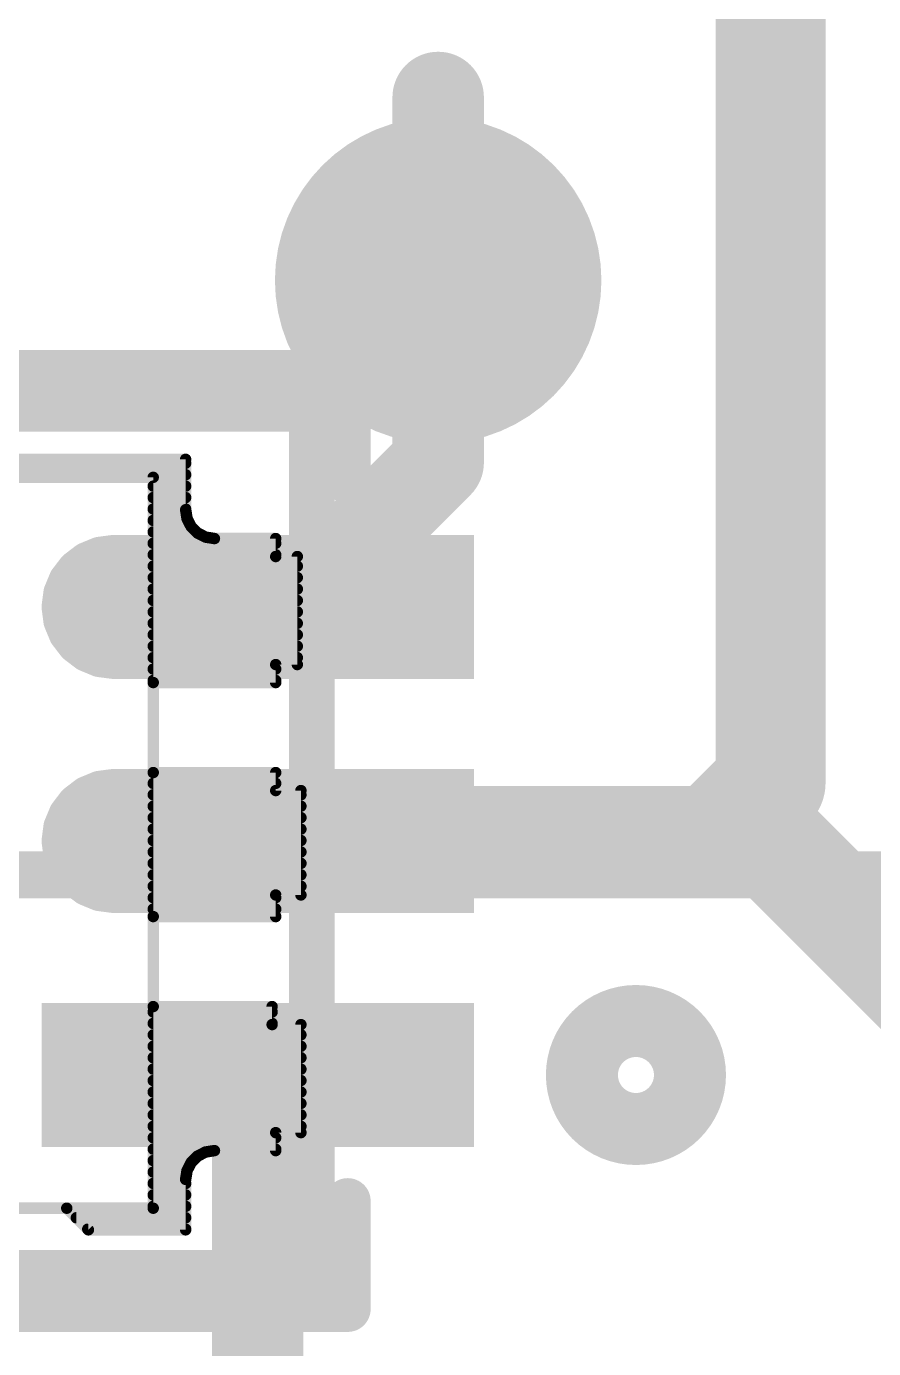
# Model space of a CAD drawing. Extents: x -9.6 to 36.9, y -15 to 36.6.
# Drawn here: x 10.668 to 13.02, y 8.59 to 12.262 of the extents above; entities that cross this region are included whole.
import ezdxf

# ---------------------------------------------------------------- set-up
doc = ezdxf.new("R2010")
doc.units = 0
for name, color, linetype in [('1', 12, 'CONTINUOUS'), ('16', 132, 'CONTINUOUS'), ('18', 110, 'CONTINUOUS'), ('21', 53, 'CONTINUOUS'), ('51', 53, 'CONTINUOUS')]:
    doc.layers.add(name, color=color, linetype=linetype)

# ---------------------------------------------------------------- blocks, each defined once
blk = doc.blocks.new('RECT')
blk.add_solid([(-0.5, -0.5), (0.5, -0.5), (-0.5, 0.5), (0.5, 0.5)])
blk = doc.blocks.new('ROUNDV')
at = {"const_width": 0.5}
blk.add_lwpolyline([(0, -0.25, 1), (0, 0.25, 1), (0, -0.25)], format="xyb", dxfattribs=at)

msp = doc.modelspace()

# ---------------------------------------------------------------- linework, layer by layer
at = {"layer": '1'}
for points, const_width in [([(12.734, 12.9), (12.734, 10.161)], 0.3048), ([(11.811, 11.051), (11.811, 11.557)], 0.254), ([(11.41, 10.65), (11.811, 11.051)], 0.254), ([(10.835, 10.7799), (10.8712, 10.7949)], 0.1), ([(10.8712, 10.7949), (10.91, 10.8)], 0.1), ([(10.91, 10.8), (11.86, 10.8)], 0.1), ([(11.86, 10.8), (11.86, 10.5)], 0.1), ([(10.7801, 10.725), (10.8039, 10.7561)], 0.1), ([(10.8039, 10.7561), (10.835, 10.7799)], 0.1), ([(10.7651, 10.6888), (10.7801, 10.725)], 0.1), ([(10.76, 10.65), (10.7651, 10.6888)], 0.1), ([(10.7697, 10.7), (11.86, 10.7)], 0.1), ([(10.7651, 10.6112), (10.76, 10.65)], 0.1), ([(10.7801, 10.575), (10.7651, 10.6112)], 0.1), ([(10.7697, 10.6), (11.86, 10.6)], 0.1), ([(10.8039, 10.5439), (10.7801, 10.575)], 0.1), ([(10.835, 10.5201), (10.8039, 10.5439)], 0.1), ([(10.8712, 10.5051), (10.835, 10.5201)], 0.1), ([(10.91, 10.5), (10.8712, 10.5051)], 0.1), ([(11.86, 10.5), (10.91, 10.5)], 0.1), ([(10.91, 10.5), (11.86, 10.5)], 0.1), ([(12.734, 10.161), (12.573, 10)], 0.3048), ([(10.8039, 10.1061), (10.835, 10.1299)], 0.1), ([(10.835, 10.1299), (10.8712, 10.1449)], 0.1), ([(10.8712, 10.1449), (10.91, 10.15)], 0.1), ([(10.91, 10.15), (11.86, 10.15)], 0.1), ([(11.86, 10.15), (11.86, 9.85)], 0.1), ([(10.7801, 10.075), (10.8039, 10.1061)], 0.1), ([(10.7993, 10.1), (11.86, 10.1)], 0.1), ([(11.41, 10), (12.573, 10)], 0.3048), ([(12.573, 10), (12.733, 10)], 0.3048), ([(12.733, 10), (13.335, 9.398)], 0.3048), ([(10.7651, 10.0388), (10.7801, 10.075)], 0.1), ([(10.76, 10), (10.7651, 10.0388)], 0.1), ([(10.7651, 9.9612), (10.76, 10)], 0.1), ([(10.76, 10), (11.86, 10)], 0.1), ([(10.7801, 9.925), (10.7651, 9.9612)], 0.1), ([(10.8039, 9.8939), (10.7801, 9.925)], 0.1), ([(10.7993, 9.9), (11.86, 9.9)], 0.1), ([(10.835, 9.8701), (10.8039, 9.8939)], 0.1), ([(10.8712, 9.8551), (10.835, 9.8701)], 0.1), ([(10.91, 9.85), (10.8712, 9.8551)], 0.1), ([(11.86, 9.85), (10.91, 9.85)], 0.1), ([(11.31, 9.35), (11.31, 8.417)], 0.254)]:
    msp.add_lwpolyline(points, dxfattribs=dict(at, const_width=const_width))
for points, const_width in [([(11.8745, 11.557, 1), (11.7475, 11.557)], 0.127), ([(11.8559, 11.0061, 1), (11.7661, 11.0959)], 0.127), ([(11.7475, 11.051, 1), (11.8745, 11.051)], 0.127), ([(10.8679, 10.8197, 1), (10.8744, 10.7701)], 0.05), ([(10.8807, 10.7718, 1), (10.8616, 10.818)], 0.05), ([(10.91, 10.825, 1), (10.91, 10.775)], 0.05), ([(10.9133, 10.7752, 1), (10.9067, 10.8248)], 0.05), ([(11.885, 10.8, 1), (11.835, 10.8)], 0.05), ([(11.86, 10.775, 1), (11.86, 10.825)], 0.05), ([(10.7887, 10.7759, 1), (10.8192, 10.7362)], 0.05), ([(10.8238, 10.7408, 1), (10.7841, 10.7713)], 0.05), ([(10.8254, 10.803, 1), (10.8446, 10.7568)], 0.05), ([(10.8502, 10.7601, 1), (10.8198, 10.7997)], 0.05), ([(10.7603, 10.7402, 1), (10.7999, 10.7098)], 0.05), ([(10.8032, 10.7154, 1), (10.757, 10.7346)], 0.05), ([(10.742, 10.6984, 1), (10.7882, 10.6793)], 0.05), ([(10.7899, 10.6856, 1), (10.7403, 10.6921)], 0.05), ([(10.7697, 10.725, 1), (10.7697, 10.675)], 0.05), ([(11.3651, 10.6949, 1), (11.4549, 10.6051)], 0.127), ([(11.86, 10.675, 1), (11.86, 10.725)], 0.05), ([(10.7848, 10.6533, 1), (10.7352, 10.6467)], 0.05), ([(10.7352, 10.6533, 1), (10.7848, 10.6467)], 0.05), ([(10.7882, 10.6207, 1), (10.742, 10.6016)], 0.05), ([(10.7697, 10.625, 1), (10.7697, 10.575)], 0.05), ([(11.86, 10.575, 1), (11.86, 10.625)], 0.05), ([(10.7403, 10.6079, 1), (10.7899, 10.6144)], 0.05), ([(10.7999, 10.5902, 1), (10.7603, 10.5598)], 0.05), ([(10.757, 10.5654, 1), (10.8032, 10.5846)], 0.05), ([(10.8192, 10.5638, 1), (10.7887, 10.5241)], 0.05), ([(10.7841, 10.5287, 1), (10.8238, 10.5592)], 0.05), ([(10.8446, 10.5432, 1), (10.8254, 10.497)], 0.05), ([(10.8198, 10.5003, 1), (10.8502, 10.5399)], 0.05), ([(10.8744, 10.5299, 1), (10.8679, 10.4803)], 0.05), ([(10.8616, 10.482, 1), (10.8807, 10.5282)], 0.05), ([(10.91, 10.525, 1), (10.91, 10.475)], 0.05), ([(10.91, 10.525, 1), (10.91, 10.475)], 0.05), ([(10.9067, 10.4752, 1), (10.9133, 10.5248)], 0.05), ([(11.86, 10.475, 1), (11.86, 10.525)], 0.05), ([(11.86, 10.475, 1), (11.86, 10.525)], 0.05), ([(11.835, 10.5, 1), (11.885, 10.5)], 0.05), ([(12.7879, 10.1071, 1), (12.6801, 10.2149)], 0.1524), ([(12.6578, 10.161, 1), (12.8102, 10.161)], 0.1524), ([(10.8254, 10.153, 1), (10.8446, 10.1068)], 0.05), ([(10.8502, 10.1101, 1), (10.8198, 10.1497)], 0.05), ([(10.8679, 10.1697, 1), (10.8744, 10.1201)], 0.05), ([(10.8807, 10.1218, 1), (10.8616, 10.168)], 0.05), ([(10.91, 10.175, 1), (10.91, 10.125)], 0.05), ([(10.9133, 10.1252, 1), (10.9067, 10.1748)], 0.05), ([(11.885, 10.15, 1), (11.835, 10.15)], 0.05), ([(11.86, 10.125, 1), (11.86, 10.175)], 0.05), ([(10.7993, 10.125, 1), (10.7993, 10.075)], 0.05), ([(10.7887, 10.1259, 1), (10.8192, 10.0862)], 0.05), ([(10.8238, 10.0908, 1), (10.7841, 10.1213)], 0.05), ([(11.41, 10.0762, 1), (11.41, 9.9238)], 0.1524), ([(11.86, 10.075, 1), (11.86, 10.125)], 0.05), ([(12.573, 10.0762, 1), (12.573, 9.9238)], 0.1524), ([(12.573, 9.9238, 1), (12.573, 10.0762)], 0.1524), ([(12.7869, 10.0539, 1), (12.6791, 9.9461)], 0.1524), ([(12.733, 9.9238, 1), (12.733, 10.0762)], 0.1524), ([(10.7603, 10.0902, 1), (10.7999, 10.0598)], 0.05), ([(10.8032, 10.0654, 1), (10.757, 10.0846)], 0.05), ([(12.5191, 10.0539, 1), (12.6269, 9.9461)], 0.1524), ([(10.742, 10.0484, 1), (10.7882, 10.0293)], 0.05), ([(10.7899, 10.0356, 1), (10.7403, 10.0421)], 0.05), ([(10.7848, 10.0033, 1), (10.7352, 9.9967)], 0.05), ([(10.76, 10.025, 1), (10.76, 9.975)], 0.05), ([(10.7352, 10.0033, 1), (10.7848, 9.9967)], 0.05), ([(11.86, 9.975, 1), (11.86, 10.025)], 0.05), ([(10.7882, 9.9707, 1), (10.742, 9.9516)], 0.05), ([(10.7403, 9.9579, 1), (10.7899, 9.9644)], 0.05), ([(10.7999, 9.9402, 1), (10.7603, 9.9098)], 0.05), ([(10.757, 9.9154, 1), (10.8032, 9.9346)], 0.05), ([(10.7993, 9.925, 1), (10.7993, 9.875)], 0.05), ([(10.8192, 9.9138, 1), (10.7887, 9.8741)], 0.05), ([(10.7841, 9.8787, 1), (10.8238, 9.9092)], 0.05), ([(10.8446, 9.8932, 1), (10.8254, 9.847)], 0.05), ([(10.8198, 9.8503, 1), (10.8502, 9.8899)], 0.05), ([(11.86, 9.875, 1), (11.86, 9.925)], 0.05), ([(10.8744, 9.8799, 1), (10.8679, 9.8303)], 0.05), ([(10.8616, 9.832, 1), (10.8807, 9.8782)], 0.05), ([(10.91, 9.875, 1), (10.91, 9.825)], 0.05), ([(10.9067, 9.8252, 1), (10.9133, 9.8748)], 0.05), ([(11.86, 9.825, 1), (11.86, 9.875)], 0.05), ([(11.835, 9.85, 1), (11.885, 9.85)], 0.05), ([(11.3735, 9.35, 1), (11.2465, 9.35)], 0.127)]:
    msp.add_lwpolyline(points, format="xyb", dxfattribs=dict(at, const_width=const_width))
at = {"layer": '16', "const_width": 0.254}
msp.add_lwpolyline([(11.811, 11.557), (11.811, 12.065)], dxfattribs=at)
at = {"layer": '16', "const_width": 0.127}
for points in [[(11.8745, 12.065, 1), (11.7475, 12.065)], [(11.7475, 11.557, 1), (11.8745, 11.557)]]:
    msp.add_lwpolyline(points, format="xyb", dxfattribs=at)
at = {"layer": '21', "const_width": 0.127}
for points in [[(11.56, 11.3), (9.36, 11.3)], [(11.56, 11), (11.56, 11.3)], [(11.56, 9), (11.56, 8.7)], [(11.56, 8.7), (9.36, 8.7)]]:
    msp.add_lwpolyline(points, dxfattribs=at)
at = {"layer": '21'}
for points, const_width in [([(11.5918, 11.3, 1), (11.5282, 11.3)], 0.0635), ([(11.56, 11.2683, 1), (11.56, 11.3318)], 0.0635), ([(11.5282, 11, 1), (11.5918, 11)], 0.0635), ([(12.36, 9.25, 1), (12.36, 9.45, 1), (12.36, 9.25)], 0.3), ([(11.5918, 9, 1), (11.5282, 9)], 0.0635), ([(11.56, 8.6683, 1), (11.56, 8.7318)], 0.0635), ([(11.5282, 8.7, 1), (11.5918, 8.7)], 0.0635)]:
    msp.add_lwpolyline(points, format="xyb", dxfattribs=dict(at, const_width=const_width))
at = {"layer": '51'}
for points, const_width in [([(11.46, 11.2), (9.46, 11.2)], 0.127), ([(11.46, 8.8), (11.46, 11.2)], 0.127), ([(10.56, 11.06), (11.11, 11.06)], 0.0318), ([(10.56, 11.049), (11.11, 11.049)], 0.0318), ([(11.11, 11.06), (11.11, 10.92)], 0.0318), ([(10.56, 11.0173), (11.11, 11.0173)], 0.0318), ([(11.02, 11.01), (10.56, 11.01)], 0.0318), ([(10.56, 11.01), (11.02, 11.01)], 0.0318), ([(11.02, 10.44), (11.02, 11.01)], 0.0318), ([(11.02, 11.01), (11.02, 10.44)], 0.0318), ([(11.02, 10.9855), (11.11, 10.9855)], 0.0318), ([(11.02, 10.9538), (11.11, 10.9538)], 0.0318), ([(11.02, 10.922), (11.11, 10.922)], 0.0318), ([(11.02, 10.8902), (11.1165, 10.8902)], 0.0318), ([(11.11, 10.92), (11.1139, 10.8953)], 0.0318), ([(11.1139, 10.8953), (11.1253, 10.873)], 0.0318), ([(11.02, 10.8585), (11.1398, 10.8585)], 0.0318), ([(11.1253, 10.873), (11.143, 10.8553)], 0.0318), ([(11.143, 10.8553), (11.1653, 10.8439)], 0.0318), ([(11.02, 10.8268), (11.36, 10.8268)], 0.0318), ([(11.1653, 10.8439), (11.19, 10.84)], 0.0318), ([(11.19, 10.84), (11.36, 10.84)], 0.0318), ([(11.36, 10.84), (11.36, 10.79)], 0.0318), ([(11.02, 10.795), (11.36, 10.795)], 0.0318), ([(11.36, 10.79), (11.42, 10.79)], 0.0318), ([(11.42, 10.79), (11.42, 10.49)], 0.0318), ([(11.02, 10.7633), (11.42, 10.7633)], 0.0318), ([(11.02, 10.7315), (11.42, 10.7315)], 0.0318), ([(11.02, 10.6997), (11.42, 10.6997)], 0.0318), ([(11.02, 10.668), (11.42, 10.668)], 0.0318), ([(11.02, 10.6363), (11.42, 10.6363)], 0.0318), ([(11.02, 10.6045), (11.42, 10.6045)], 0.0318), ([(11.02, 10.5728), (11.42, 10.5728)], 0.0318), ([(11.02, 10.541), (11.42, 10.541)], 0.0318), ([(11.02, 10.5092), (11.42, 10.5092)], 0.0318), ([(11.42, 10.49), (11.36, 10.49)], 0.0318), ([(11.36, 10.49), (11.36, 10.44)], 0.0318), ([(11.02, 10.4775), (11.36, 10.4775)], 0.0318), ([(11.02, 10.4458), (11.36, 10.4458)], 0.0318), ([(11.36, 10.44), (11.02, 10.44)], 0.0318), ([(11.02, 10.44), (11.02, 10.19)], 0.0318), ([(11.02, 9.79), (11.02, 10.19)], 0.0318), ([(11.02, 10.19), (11.36, 10.19)], 0.0318), ([(11.02, 10.19), (11.02, 9.79)], 0.0318), ([(11.02, 10.16), (11.36, 10.16)], 0.0318), ([(11.36, 10.19), (11.36, 10.14)], 0.0318), ([(11.02, 10.1283), (11.43, 10.1283)], 0.0318), ([(11.36, 10.14), (11.43, 10.14)], 0.0318), ([(11.43, 10.14), (11.43, 9.85)], 0.0318), ([(11.02, 10.0965), (11.43, 10.0965)], 0.0318), ([(11.02, 10.0648), (11.43, 10.0648)], 0.0318), ([(11.02, 10.033), (11.43, 10.033)], 0.0318), ([(11.02, 10.0013), (11.43, 10.0013)], 0.0318), ([(10.414, 9.906), (27.604, 9.906)], 0.13), ([(11.02, 9.9695), (11.43, 9.9695)], 0.0318), ([(11.02, 9.9378), (11.43, 9.9378)], 0.0318), ([(11.02, 9.906), (11.43, 9.906)], 0.0318), ([(11.02, 9.8742), (11.43, 9.8742)], 0.0318), ([(11.02, 9.8425), (11.36, 9.8425)], 0.0318), ([(11.43, 9.85), (11.36, 9.85)], 0.0318), ([(11.36, 9.85), (11.36, 9.79)], 0.0318), ([(11.02, 9.8108), (11.36, 9.8108)], 0.0318), ([(11.36, 9.79), (11.02, 9.79)], 0.0318), ([(11.02, 9.79), (11.02, 9.54)], 0.0318), ([(11.02, 8.98), (11.02, 9.54)], 0.0318), ([(11.02, 9.54), (11.35, 9.54)], 0.0318), ([(11.02, 9.54), (11.02, 8.98)], 0.0318), ([(11.35, 9.54), (11.35, 9.49)], 0.0318), ([(11.02, 9.525), (11.35, 9.525)], 0.0318), ([(11.02, 9.4932), (11.35, 9.4932)], 0.0318), ([(11.02, 9.4615), (11.43, 9.4615)], 0.0318), ([(11.35, 9.49), (11.43, 9.49)], 0.0318), ([(11.43, 9.49), (11.43, 9.19)], 0.0318), ([(11.02, 9.4298), (11.43, 9.4298)], 0.0318), ([(11.02, 9.398), (11.43, 9.398)], 0.0318), ([(11.02, 9.3663), (11.43, 9.3663)], 0.0318), ([(11.02, 9.3345), (11.43, 9.3345)], 0.0318), ([(11.02, 9.3027), (11.43, 9.3027)], 0.0318), ([(11.02, 9.271), (11.43, 9.271)], 0.0318), ([(11.02, 9.2393), (11.43, 9.2393)], 0.0318), ([(11.02, 9.2075), (11.43, 9.2075)], 0.0318), ([(11.02, 9.1758), (11.36, 9.1758)], 0.0318), ([(11.43, 9.19), (11.36, 9.19)], 0.0318), ([(11.36, 9.19), (11.36, 9.14)], 0.0318), ([(11.02, 9.144), (11.36, 9.144)], 0.0318), ([(11.1653, 9.1361), (11.143, 9.1247)], 0.0318), ([(11.19, 9.14), (11.1653, 9.1361)], 0.0318), ([(11.36, 9.14), (11.19, 9.14)], 0.0318), ([(11.02, 9.1123), (11.1305, 9.1123)], 0.0318), ([(11.1253, 9.107), (11.1139, 9.0847)], 0.0318), ([(11.143, 9.1247), (11.1253, 9.107)], 0.0318), ([(11.02, 9.0805), (11.1133, 9.0805)], 0.0318), ([(11.1139, 9.0847), (11.11, 9.06)], 0.0318), ([(11.11, 9.06), (11.11, 8.92)], 0.0318), ([(11.02, 9.0488), (11.11, 9.0488)], 0.0318), ([(11.02, 9.017), (11.11, 9.017)], 0.0318), ([(11.02, 8.9853), (11.11, 8.9853)], 0.0318), ([(10.78, 8.98), (10.35, 8.98)], 0.0318), ([(10.84, 8.92), (10.78, 8.98)], 0.0318), ([(10.78, 8.98), (11.02, 8.98)], 0.0318), ([(11.02, 8.98), (10.78, 8.98)], 0.0318), ([(10.8065, 8.9535), (11.11, 8.9535)], 0.0318), ([(10.8383, 8.9218), (11.11, 8.9218)], 0.0318), ([(11.11, 8.92), (10.84, 8.92)], 0.0318), ([(9.46, 8.8), (11.46, 8.8)], 0.127)]:
    msp.add_lwpolyline(points, dxfattribs=dict(at, const_width=const_width))
for points, const_width in [([(11.4918, 11.2, 1), (11.4283, 11.2)], 0.0635), ([(11.46, 11.1683, 1), (11.46, 11.2318)], 0.0635), ([(11.1179, 11.06, 1), (11.1021, 11.06)], 0.0159), ([(11.11, 11.0521, 1), (11.11, 11.0679)], 0.0159), ([(11.11, 11.0411, 1), (11.11, 11.0569)], 0.0159), ([(11.0279, 11.01, 1), (11.0121, 11.01)], 0.0159), ([(11.0279, 11.01, 1), (11.0121, 11.01)], 0.0159), ([(11.02, 11.0021, 1), (11.02, 11.0179)], 0.0159), ([(11.02, 11.0021, 1), (11.02, 11.0179)], 0.0159), ([(11.11, 11.0093, 1), (11.11, 11.0252)], 0.0159), ([(11.02, 10.9934, 1), (11.02, 10.9776)], 0.0159), ([(11.11, 10.9776, 1), (11.11, 10.9934)], 0.0159), ([(11.02, 10.9617, 1), (11.02, 10.9458)], 0.0159), ([(11.11, 10.9458, 1), (11.11, 10.9617)], 0.0159), ([(11.02, 10.8982, 1), (11.02, 10.8823)], 0.0159), ([(11.02, 10.9299, 1), (11.02, 10.9141)], 0.0159), ([(11.1178, 10.9212, 1), (11.1022, 10.9188)], 0.0159), ([(11.1021, 10.92, 1), (11.1179, 10.92)], 0.0159), ([(11.121, 10.8989, 1), (11.1068, 10.8917)], 0.0159), ([(11.11, 10.9141, 1), (11.11, 10.9299)], 0.0159), ([(11.1165, 10.8823, 1), (11.1165, 10.8982)], 0.0159), ([(11.02, 10.8664, 1), (11.02, 10.8506)], 0.0159), ([(11.1061, 10.894, 1), (11.1218, 10.8965)], 0.0159), ([(11.1309, 10.8786, 1), (11.1197, 10.8674)], 0.0159), ([(11.1182, 10.8694, 1), (11.1324, 10.8766)], 0.0159), ([(11.1466, 10.8624, 1), (11.1394, 10.8482)], 0.0159), ([(11.1398, 10.8506, 1), (11.1398, 10.8664)], 0.0159), ([(11.02, 10.8347, 1), (11.02, 10.8188)], 0.0159), ([(11.1374, 10.8497, 1), (11.1486, 10.8609)], 0.0159), ([(11.1665, 10.8518, 1), (11.164, 10.8361)], 0.0159), ([(11.1617, 10.8368, 1), (11.1689, 10.851)], 0.0159), ([(11.19, 10.8479, 1), (11.19, 10.8321)], 0.0159), ([(11.1888, 10.8322, 1), (11.1912, 10.8478)], 0.0159), ([(11.3679, 10.84, 1), (11.3521, 10.84)], 0.0159), ([(11.36, 10.8321, 1), (11.36, 10.8479)], 0.0159), ([(11.36, 10.8188, 1), (11.36, 10.8347)], 0.0159), ([(11.02, 10.8029, 1), (11.02, 10.7871)], 0.0159), ([(11.36, 10.7979, 1), (11.36, 10.7821)], 0.0159), ([(11.3521, 10.79, 1), (11.3679, 10.79)], 0.0159), ([(11.36, 10.7871, 1), (11.36, 10.8029)], 0.0159), ([(11.4279, 10.79, 1), (11.4121, 10.79)], 0.0159), ([(11.42, 10.7821, 1), (11.42, 10.7979)], 0.0159), ([(11.02, 10.7712, 1), (11.02, 10.7553)], 0.0159), ([(11.42, 10.7553, 1), (11.42, 10.7712)], 0.0159), ([(11.02, 10.7394, 1), (11.02, 10.7236)], 0.0159), ([(11.42, 10.7236, 1), (11.42, 10.7394)], 0.0159), ([(11.02, 10.7077, 1), (11.02, 10.6918)], 0.0159), ([(11.42, 10.6918, 1), (11.42, 10.7077)], 0.0159), ([(11.02, 10.6442, 1), (11.02, 10.6283)], 0.0159), ([(11.02, 10.6759, 1), (11.02, 10.6601)], 0.0159), ([(11.42, 10.6601, 1), (11.42, 10.6759)], 0.0159), ([(11.42, 10.6283, 1), (11.42, 10.6442)], 0.0159), ([(11.02, 10.6124, 1), (11.02, 10.5966)], 0.0159), ([(11.42, 10.5966, 1), (11.42, 10.6124)], 0.0159), ([(11.02, 10.5807, 1), (11.02, 10.5648)], 0.0159), ([(11.42, 10.5648, 1), (11.42, 10.5807)], 0.0159), ([(11.02, 10.5489, 1), (11.02, 10.5331)], 0.0159), ([(11.42, 10.5331, 1), (11.42, 10.5489)], 0.0159), ([(11.02, 10.5172, 1), (11.02, 10.5013)], 0.0159), ([(11.3679, 10.49, 1), (11.3521, 10.49)], 0.0159), ([(11.36, 10.4979, 1), (11.36, 10.4821)], 0.0159), ([(11.42, 10.5013, 1), (11.42, 10.5172)], 0.0159), ([(11.42, 10.4821, 1), (11.42, 10.4979)], 0.0159), ([(11.02, 10.4854, 1), (11.02, 10.4696)], 0.0159), ([(11.36, 10.4696, 1), (11.36, 10.4854)], 0.0159), ([(11.4121, 10.49, 1), (11.4279, 10.49)], 0.0159), ([(11.02, 10.4537, 1), (11.02, 10.4378)], 0.0159), ([(11.02, 10.4479, 1), (11.02, 10.4321)], 0.0159), ([(11.0279, 10.44, 1), (11.0121, 10.44)], 0.0159), ([(11.0121, 10.44, 1), (11.0279, 10.44)], 0.0159), ([(11.0121, 10.44, 1), (11.0279, 10.44)], 0.0159), ([(11.3521, 10.44, 1), (11.3679, 10.44)], 0.0159), ([(11.36, 10.4378, 1), (11.36, 10.4537)], 0.0159), ([(11.36, 10.4321, 1), (11.36, 10.4479)], 0.0159), ([(11.0279, 10.19, 1), (11.0121, 10.19)], 0.0159), ([(11.02, 10.1979, 1), (11.02, 10.1821)], 0.0159), ([(11.0279, 10.19, 1), (11.0121, 10.19)], 0.0159), ([(11.0121, 10.19, 1), (11.0279, 10.19)], 0.0159), ([(11.02, 10.1679, 1), (11.02, 10.1521)], 0.0159), ([(11.3679, 10.19, 1), (11.3521, 10.19)], 0.0159), ([(11.36, 10.1821, 1), (11.36, 10.1979)], 0.0159), ([(11.36, 10.1521, 1), (11.36, 10.1679)], 0.0159), ([(11.02, 10.1362, 1), (11.02, 10.1203)], 0.0159), ([(11.36, 10.1479, 1), (11.36, 10.1321)], 0.0159), ([(11.3521, 10.14, 1), (11.3679, 10.14)], 0.0159), ([(11.4379, 10.14, 1), (11.4221, 10.14)], 0.0159), ([(11.43, 10.1321, 1), (11.43, 10.1479)], 0.0159), ([(11.43, 10.1203, 1), (11.43, 10.1362)], 0.0159), ([(11.02, 10.1044, 1), (11.02, 10.0886)], 0.0159), ([(11.43, 10.0886, 1), (11.43, 10.1044)], 0.0159), ([(11.02, 10.0727, 1), (11.02, 10.0568)], 0.0159), ([(11.43, 10.0568, 1), (11.43, 10.0727)], 0.0159), ([(11.02, 10.0409, 1), (11.02, 10.0251)], 0.0159), ([(11.43, 10.0251, 1), (11.43, 10.0409)], 0.0159), ([(11.02, 10.0092, 1), (11.02, 9.9933)], 0.0159), ([(11.43, 9.9933, 1), (11.43, 10.0092)], 0.0159), ([(11.02, 9.9457, 1), (11.02, 9.9298)], 0.0159), ([(11.02, 9.9774, 1), (11.02, 9.9616)], 0.0159), ([(11.43, 9.9616, 1), (11.43, 9.9774)], 0.0159), ([(11.43, 9.9298, 1), (11.43, 9.9457)], 0.0159), ([(11.02, 9.9139, 1), (11.02, 9.8981)], 0.0159), ([(11.43, 9.8981, 1), (11.43, 9.9139)], 0.0159), ([(11.02, 9.8822, 1), (11.02, 9.8663)], 0.0159), ([(11.43, 9.8663, 1), (11.43, 9.8822)], 0.0159), ([(11.02, 9.8504, 1), (11.02, 9.8346)], 0.0159), ([(11.36, 9.8579, 1), (11.36, 9.8421)], 0.0159), ([(11.3679, 9.85, 1), (11.3521, 9.85)], 0.0159), ([(11.36, 9.8346, 1), (11.36, 9.8504)], 0.0159), ([(11.4221, 9.85, 1), (11.4379, 9.85)], 0.0159), ([(11.43, 9.8421, 1), (11.43, 9.8579)], 0.0159), ([(11.02, 9.8187, 1), (11.02, 9.8028)], 0.0159), ([(11.02, 9.7979, 1), (11.02, 9.7821)], 0.0159), ([(11.0279, 9.79, 1), (11.0121, 9.79)], 0.0159), ([(11.36, 9.8028, 1), (11.36, 9.8187)], 0.0159), ([(11.36, 9.7821, 1), (11.36, 9.7979)], 0.0159), ([(11.0121, 9.79, 1), (11.0279, 9.79)], 0.0159), ([(11.0121, 9.79, 1), (11.0279, 9.79)], 0.0159), ([(11.3521, 9.79, 1), (11.3679, 9.79)], 0.0159), ([(11.0279, 9.54, 1), (11.0121, 9.54)], 0.0159), ([(11.02, 9.5479, 1), (11.02, 9.5321)], 0.0159), ([(11.0279, 9.54, 1), (11.0121, 9.54)], 0.0159), ([(11.0121, 9.54, 1), (11.0279, 9.54)], 0.0159), ([(11.3579, 9.54, 1), (11.3421, 9.54)], 0.0159), ([(11.35, 9.5321, 1), (11.35, 9.5479)], 0.0159), ([(11.02, 9.5329, 1), (11.02, 9.5171)], 0.0159), ([(11.35, 9.5171, 1), (11.35, 9.5329)], 0.0159), ([(11.02, 9.5012, 1), (11.02, 9.4853)], 0.0159), ([(11.02, 9.4694, 1), (11.02, 9.4536)], 0.0159), ([(11.35, 9.4979, 1), (11.35, 9.4821)], 0.0159), ([(11.3421, 9.49, 1), (11.3579, 9.49)], 0.0159), ([(11.35, 9.4853, 1), (11.35, 9.5012)], 0.0159), ([(11.4379, 9.49, 1), (11.4221, 9.49)], 0.0159), ([(11.43, 9.4821, 1), (11.43, 9.4979)], 0.0159), ([(11.43, 9.4536, 1), (11.43, 9.4694)], 0.0159), ([(11.02, 9.4377, 1), (11.02, 9.4218)], 0.0159), ([(11.43, 9.4218, 1), (11.43, 9.4377)], 0.0159), ([(11.02, 9.4059, 1), (11.02, 9.3901)], 0.0159), ([(11.43, 9.3901, 1), (11.43, 9.4059)], 0.0159), ([(11.02, 9.3742, 1), (11.02, 9.3583)], 0.0159), ([(11.43, 9.3583, 1), (11.43, 9.3742)], 0.0159), ([(11.02, 9.3424, 1), (11.02, 9.3266)], 0.0159), ([(11.43, 9.3266, 1), (11.43, 9.3424)], 0.0159), ([(11.02, 9.3107, 1), (11.02, 9.2948)], 0.0159), ([(11.43, 9.2948, 1), (11.43, 9.3107)], 0.0159), ([(11.02, 9.2472, 1), (11.02, 9.2313)], 0.0159), ([(11.02, 9.2789, 1), (11.02, 9.2631)], 0.0159), ([(11.43, 9.2631, 1), (11.43, 9.2789)], 0.0159), ([(11.43, 9.2313, 1), (11.43, 9.2472)], 0.0159), ([(11.02, 9.2154, 1), (11.02, 9.1996)], 0.0159), ([(11.43, 9.1996, 1), (11.43, 9.2154)], 0.0159), ([(11.02, 9.1837, 1), (11.02, 9.1678)], 0.0159), ([(11.36, 9.1979, 1), (11.36, 9.1821)], 0.0159), ([(11.3679, 9.19, 1), (11.3521, 9.19)], 0.0159), ([(11.36, 9.1678, 1), (11.36, 9.1837)], 0.0159), ([(11.4221, 9.19, 1), (11.4379, 9.19)], 0.0159), ([(11.43, 9.1821, 1), (11.43, 9.1979)], 0.0159), ([(11.02, 9.1519, 1), (11.02, 9.1361)], 0.0159), ([(11.164, 9.1439, 1), (11.1665, 9.1282)], 0.0159), ([(11.1689, 9.129, 1), (11.1617, 9.1432)], 0.0159), ([(11.19, 9.1479, 1), (11.19, 9.1321)], 0.0159), ([(11.1912, 9.1322, 1), (11.1888, 9.1478)], 0.0159), ([(11.3521, 9.14, 1), (11.3679, 9.14)], 0.0159), ([(11.36, 9.1361, 1), (11.36, 9.1519)], 0.0159), ([(11.36, 9.1321, 1), (11.36, 9.1479)], 0.0159), ([(11.02, 9.1202, 1), (11.02, 9.1043)], 0.0159), ([(11.1197, 9.1126, 1), (11.1309, 9.1014)], 0.0159), ([(11.1324, 9.1034, 1), (11.1182, 9.1106)], 0.0159), ([(11.1305, 9.1043, 1), (11.1305, 9.1202)], 0.0159), ([(11.1394, 9.1318, 1), (11.1466, 9.1176)], 0.0159), ([(11.1486, 9.1191, 1), (11.1374, 9.1303)], 0.0159), ([(11.02, 9.0884, 1), (11.02, 9.0726)], 0.0159), ([(11.1179, 9.06, 1), (11.1021, 9.06)], 0.0159), ([(11.1068, 9.0883, 1), (11.121, 9.0811)], 0.0159), ([(11.1218, 9.0835, 1), (11.1061, 9.086)], 0.0159), ([(11.1133, 9.0726, 1), (11.1133, 9.0884)], 0.0159), ([(11.02, 9.0567, 1), (11.02, 9.0408)], 0.0159), ([(11.1022, 9.0612, 1), (11.1178, 9.0588)], 0.0159), ([(11.11, 9.0408, 1), (11.11, 9.0567)], 0.0159), ([(11.02, 8.9932, 1), (11.02, 8.9773)], 0.0159), ([(11.02, 9.0249, 1), (11.02, 9.0091)], 0.0159), ([(11.11, 9.0091, 1), (11.11, 9.0249)], 0.0159), ([(11.11, 8.9773, 1), (11.11, 8.9932)], 0.0159), ([(10.7856, 8.9856, 1), (10.7744, 8.9744)], 0.0159), ([(10.78, 8.9879, 1), (10.78, 8.9721)], 0.0159), ([(10.78, 8.9879, 1), (10.78, 8.9721)], 0.0159), ([(10.78, 8.9721, 1), (10.78, 8.9879)], 0.0159), ([(10.8065, 8.9614, 1), (10.8065, 8.9456)], 0.0159), ([(11.0121, 8.98, 1), (11.0279, 8.98)], 0.0159), ([(11.0121, 8.98, 1), (11.0279, 8.98)], 0.0159), ([(11.02, 8.9721, 1), (11.02, 8.9879)], 0.0159), ([(11.02, 8.9721, 1), (11.02, 8.9879)], 0.0159), ([(11.11, 8.9456, 1), (11.11, 8.9614)], 0.0159), ([(10.8383, 8.9297, 1), (10.8383, 8.9138)], 0.0159), ([(10.84, 8.9279, 1), (10.84, 8.9121)], 0.0159), ([(10.8344, 8.9144, 1), (10.8456, 8.9256)], 0.0159), ([(11.1021, 8.92, 1), (11.1179, 8.92)], 0.0159), ([(11.11, 8.9138, 1), (11.11, 8.9297)], 0.0159), ([(11.11, 8.9121, 1), (11.11, 8.9279)], 0.0159), ([(11.46, 8.7683, 1), (11.46, 8.8318)], 0.0635), ([(11.4283, 8.8, 1), (11.4918, 8.8)], 0.0635)]:
    msp.add_lwpolyline(points, format="xyb", dxfattribs=dict(at, const_width=const_width))

# ---------------------------------------------------------------- block references
at = {"layer": '1', "yscale": 0.4, "rotation": 180}
for p in [(11.41, 10.65), (11.41, 10)]:
    msp.add_blockref('RECT', p, dxfattribs=at)
at = {"layer": '1', "xscale": 1.2, "yscale": 0.4, "rotation": 180}
msp.add_blockref('RECT', (11.31, 9.35), dxfattribs=at)
at = {"layer": '18', "xscale": 0.9064, "yscale": 0.9064}
msp.add_blockref('ROUNDV', (11.811, 11.557), dxfattribs=at)
msp.add_blockref('ROUNDV', (11.811, 11.557), dxfattribs=at)

doc.saveas('drawing.dxf')
